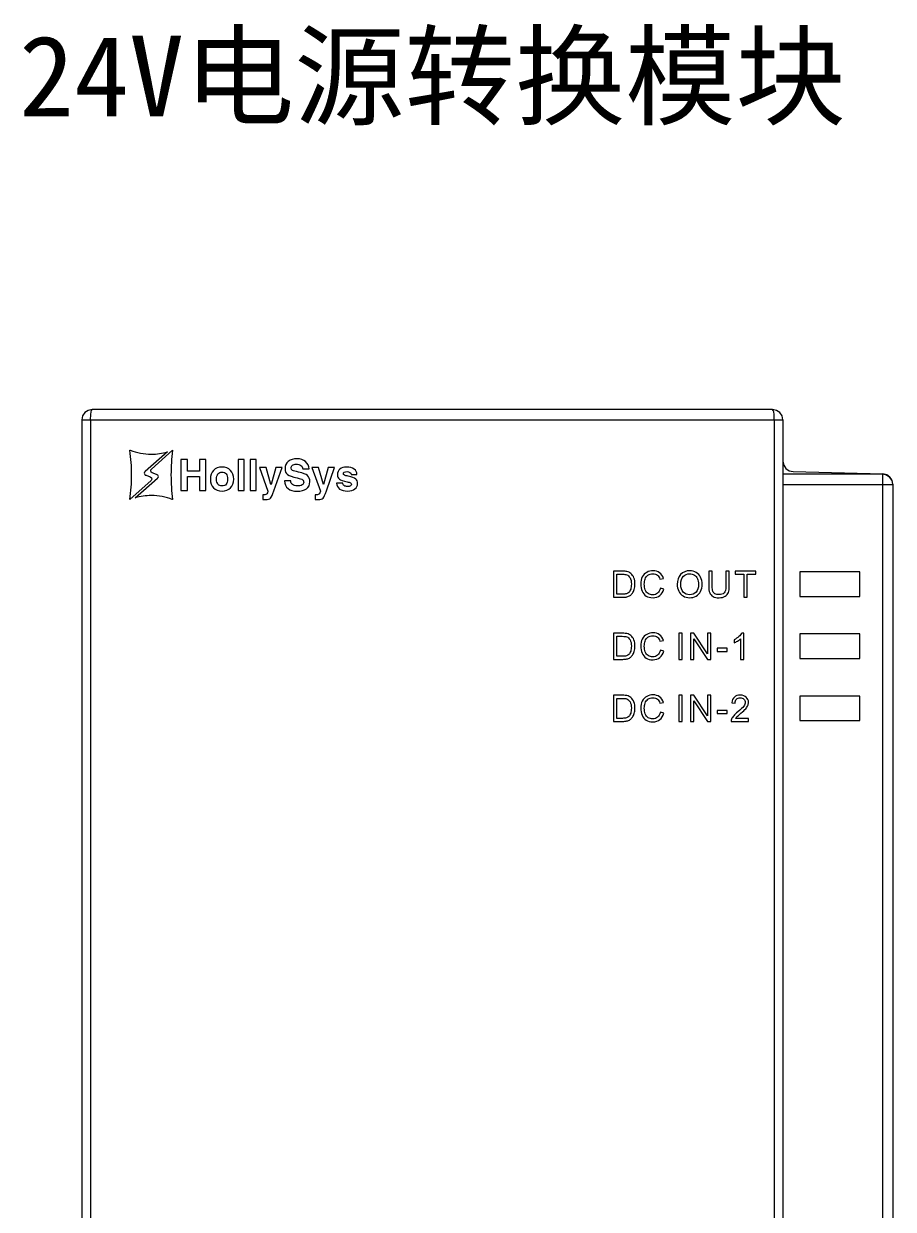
# Model space of a CAD drawing. Header units: millimetres. Extents: x 33157 to 59611, y -29750 to 1750.
# Drawn here: x 54194.5 to 54261.8, y -3105.3 to -3013.6 of the extents above; entities that cross this region are included whole.
import ezdxf

# ---------------------------------------------------------------- set-up
doc = ezdxf.new("R2010")
doc.units = ezdxf.units.MM
doc.layers.add('layer 1', color=7, linetype='Continuous', lineweight=18)
doc.layers.add('细实线', color=7, linetype='Continuous', lineweight=20)
doc.styles.add('WMF-宋体0', font='')
doc.styles.get('WMF-宋体0').set_extended_font_data('宋体')

msp = doc.modelspace()

# ---------------------------------------------------------------- linework, layer by layer
at = {"layer": 'layer 1', "lineweight": 9}
for p, q in [((54199.039, -3044.222), (54199.039, -3208.618)), ((54199.709, -3044.222), (54199.709, -3108.575)), ((54252.567, -3044.222), (54252.567, -3108.575)), ((54253.236, -3044.222), (54253.236, -3169.006)), ((54260.933, -3048.427), (54260.933, -3169.629)), ((54261.725, -3049.229), (54261.725, -3169.157)), ((54261.735, -3049.201), (54261.735, -3049.229))]:
    msp.add_line(p, q, dxfattribs=at)
for points in [[(54254.551, -3057.873), (54259.184, -3057.873), (54259.184, -3055.969), (54254.551, -3055.969)], [(54254.551, -3062.683), (54259.184, -3062.683), (54259.184, -3060.78), (54254.551, -3060.78)], [(54254.551, -3067.469), (54259.184, -3067.469), (54259.184, -3065.591), (54254.551, -3065.591)], [(54254.551, -3067.469), (54259.184, -3067.469), (54259.184, -3065.591), (54254.551, -3065.591)]]:
    msp.add_lwpolyline(points, close=True, dxfattribs=at)
for points, knots in [([(54199.841, -3043.421), (54199.841, -3043.421), (54199.53, -3043.487), (54199.53, -3043.487), (54199.53, -3043.487), (54199.275, -3043.656), (54199.275, -3043.656), (54199.275, -3043.656), (54199.096, -3043.911), (54199.096, -3043.911), (54199.096, -3043.911), (54199.039, -3044.222), (54199.039, -3044.222)], [0, 0, 0, 0, 154386.48433, 154386.48433, 154386.48433, 308772.96866, 308772.96866, 308772.96866, 463159.45299, 463159.45299, 463159.45299, 617545.93732, 617545.93732, 617545.93732, 617545.93732]), ([(54199.709, -3044.222), (54199.709, -3044.222), (54199.728, -3043.807), (54199.728, -3043.807), (54199.728, -3043.807), (54199.756, -3043.6), (54199.756, -3043.6), (54199.756, -3043.6), (54199.775, -3043.505), (54199.775, -3043.505), (54199.775, -3043.505), (54199.841, -3043.421), (54199.841, -3043.421)], [0, 0, 0, 0, 154387.771243, 154387.771243, 154387.771243, 308775.542486, 308775.542486, 308775.542486, 463163.313729, 463163.313729, 463163.313729, 617551.084973, 617551.084973, 617551.084973, 617551.084973]), ([(54253.236, -3044.222), (54253.236, -3044.222), (54253.18, -3043.911), (54253.18, -3043.911), (54253.18, -3043.911), (54253, -3043.656), (54253, -3043.656), (54253, -3043.656), (54252.746, -3043.487), (54252.746, -3043.487), (54252.746, -3043.487), (54252.435, -3043.421), (54252.435, -3043.421)], [0, 0, 0, 0, 154535.036323, 154535.036323, 154535.036323, 309070.072645, 309070.072645, 309070.072645, 463605.108968, 463605.108968, 463605.108968, 618140.14529, 618140.14529, 618140.14529, 618140.14529]), ([(54252.567, -3044.222), (54252.567, -3044.222), (54252.548, -3043.807), (54252.548, -3043.807), (54252.548, -3043.807), (54252.519, -3043.6), (54252.519, -3043.6), (54252.519, -3043.6), (54252.491, -3043.505), (54252.491, -3043.505), (54252.491, -3043.505), (54252.435, -3043.421), (54252.435, -3043.421)], [0, 0, 0, 0, 154533.68231, 154533.68231, 154533.68231, 309067.364621, 309067.364621, 309067.364621, 463601.046931, 463601.046931, 463601.046931, 618134.729242, 618134.729242, 618134.729242, 618134.729242]), ([(54253.236, -3047.419), (54253.236, -3047.419), (54253.293, -3047.72), (54253.293, -3047.72), (54253.293, -3047.72), (54253.463, -3047.975), (54253.463, -3047.975), (54253.463, -3047.975), (54253.717, -3048.154), (54253.717, -3048.154), (54253.717, -3048.154), (54254.019, -3048.22), (54254.019, -3048.22)], [0, 0, 0, 0, 154542.361773, 154542.361773, 154542.361773, 309084.723546, 309084.723546, 309084.723546, 463627.085318, 463627.085318, 463627.085318, 618169.447091, 618169.447091, 618169.447091, 618169.447091]), ([(54261.735, -3049.22), (54261.735, -3049.22), (54261.716, -3049.069), (54261.716, -3049.069), (54261.716, -3049.069), (54261.678, -3048.918), (54261.678, -3048.918), (54261.678, -3048.918), (54261.603, -3048.776), (54261.603, -3048.776), (54261.603, -3048.776), (54261.499, -3048.654), (54261.499, -3048.654), (54261.499, -3048.654), (54261.376, -3048.559), (54261.376, -3048.559), (54261.376, -3048.559), (54261.244, -3048.484), (54261.244, -3048.484), (54261.244, -3048.484), (54261.093, -3048.437), (54261.093, -3048.437), (54261.093, -3048.437), (54260.933, -3048.418), (54260.933, -3048.418)], [0, 0, 0, 0, 144693.437288, 144693.437288, 144693.437288, 289386.874577, 289386.874577, 289386.874577, 434080.311865, 434080.311865, 434080.311865, 578773.749153, 578773.749153, 578773.749153, 723467.186441, 723467.186441, 723467.186441, 868160.62373, 868160.62373, 868160.62373, 1012854.061018, 1012854.061018, 1012854.061018, 1157547.498306, 1157547.498306, 1157547.498306, 1157547.498306]), ([(54261.725, -3049.229), (54261.725, -3049.229), (54261.669, -3048.918), (54261.669, -3048.918), (54261.669, -3048.918), (54261.499, -3048.663), (54261.499, -3048.663), (54261.499, -3048.663), (54261.235, -3048.484), (54261.235, -3048.484), (54261.235, -3048.484), (54260.933, -3048.427), (54260.933, -3048.427)], [0, 0, 0, 0, 154565.972078, 154565.972078, 154565.972078, 309131.944157, 309131.944157, 309131.944157, 463697.916235, 463697.916235, 463697.916235, 618263.888313, 618263.888313, 618263.888313, 618263.888313]), ([(54261.735, -3049.201), (54261.735, -3049.201), (54261.678, -3048.899), (54261.678, -3048.899), (54261.678, -3048.899), (54261.508, -3048.644), (54261.508, -3048.644), (54261.508, -3048.644), (54261.254, -3048.465), (54261.254, -3048.465), (54261.254, -3048.465), (54260.961, -3048.399), (54260.961, -3048.399)], [0, 0, 0, 0, 154565.98854, 154565.98854, 154565.98854, 309131.977081, 309131.977081, 309131.977081, 463697.965621, 463697.965621, 463697.965621, 618263.954161, 618263.954161, 618263.954161, 618263.954161])]:
    msp.add_open_spline(points, degree=3, knots=knots, dxfattribs=at)
for points in [[(54252.435, -3043.421), (54252.435, -3043.421), (54199.841, -3043.421), (54199.841, -3043.421)], [(54199.039, -3044.222), (54199.039, -3044.222), (54253.236, -3044.222), (54253.236, -3044.222)], [(54260.933, -3048.427), (54260.933, -3048.427), (54253.246, -3048.427), (54253.246, -3048.427)], [(54254.019, -3048.22), (54254.019, -3048.22), (54260.961, -3048.399), (54260.961, -3048.399)], [(54253.246, -3049.229), (54253.246, -3049.229), (54261.725, -3049.229), (54261.725, -3049.229)]]:
    msp.add_open_spline(points, degree=3, dxfattribs=at)
at = {"layer": 'layer 1'}
for points, knots in [([(54204.324, -3048.629), (54204.324, -3048.629), (54204.324, -3048.629), (54204.324, -3048.629), (54204.324, -3048.629), (54203.994, -3048.508), (54203.994, -3048.508), (54203.916, -3048.492), (54203.858, -3048.423), (54203.858, -3048.34), (54203.858, -3048.289), (54203.881, -3048.243), (54203.917, -3048.211), (54203.917, -3048.211), (54203.917, -3048.21), (54203.917, -3048.21), (54203.917, -3048.21), (54205.645, -3046.699), (54205.645, -3046.699), (54205.25, -3046.812), (54204.834, -3046.873), (54204.403, -3046.873), (54203.829, -3046.873), (54203.281, -3046.766), (54202.777, -3046.57), (54202.769, -3046.567), (54202.76, -3046.565), (54202.752, -3046.562), (54202.752, -3046.562), (54202.752, -3046.573), (54202.752, -3046.573), (54202.835, -3047.194), (54202.879, -3047.828), (54202.879, -3048.473), (54202.879, -3049.117), (54202.835, -3049.751), (54202.752, -3050.373), (54202.752, -3050.373), (54202.752, -3050.386), (54202.752, -3050.386), (54202.752, -3050.386), (54204.391, -3048.918), (54204.391, -3048.918), (54204.391, -3048.918), (54204.391, -3048.917), (54204.391, -3048.917), (54204.423, -3048.885), (54204.444, -3048.841), (54204.444, -3048.792), (54204.444, -3048.716), (54204.393, -3048.651), (54204.324, -3048.629)], [0, 0, 0, 0, 139225.518775, 139225.518775, 139225.518775, 278451.037551, 278451.037551, 278451.037551, 417676.556326, 417676.556326, 417676.556326, 556902.075101, 556902.075101, 556902.075101, 696127.593876, 696127.593876, 696127.593876, 835353.112652, 835353.112652, 835353.112652, 974578.631427, 974578.631427, 974578.631427, 1113804.150202, 1113804.150202, 1113804.150202, 1253029.668977, 1253029.668977, 1253029.668977, 1392255.187753, 1392255.187753, 1392255.187753, 1531480.706528, 1531480.706528, 1531480.706528, 1670706.225303, 1670706.225303, 1670706.225303, 1809931.744078, 1809931.744078, 1809931.744078, 1949157.262854, 1949157.262854, 1949157.262854, 2088382.781629, 2088382.781629, 2088382.781629, 2227608.300404, 2227608.300404, 2227608.300404, 2366833.81918, 2366833.81918, 2366833.81918, 2366833.81918]), ([(54204.482, -3048.318), (54204.482, -3048.318), (54204.482, -3048.318), (54204.482, -3048.318), (54204.482, -3048.318), (54204.812, -3048.438), (54204.812, -3048.438), (54204.89, -3048.455), (54204.948, -3048.524), (54204.948, -3048.607), (54204.948, -3048.658), (54204.925, -3048.704), (54204.889, -3048.736), (54204.889, -3048.736), (54204.889, -3048.737), (54204.889, -3048.737), (54204.889, -3048.737), (54203.161, -3050.248), (54203.161, -3050.248), (54203.556, -3050.135), (54203.972, -3050.074), (54204.403, -3050.074), (54204.977, -3050.074), (54205.525, -3050.181), (54206.029, -3050.377), (54206.037, -3050.38), (54206.046, -3050.382), (54206.054, -3050.385), (54206.054, -3050.385), (54206.054, -3050.374), (54206.054, -3050.374), (54205.971, -3049.753), (54205.926, -3049.119), (54205.926, -3048.474), (54205.926, -3047.83), (54205.971, -3047.196), (54206.054, -3046.574), (54206.054, -3046.574), (54206.054, -3046.561), (54206.054, -3046.561), (54206.054, -3046.561), (54204.415, -3048.029), (54204.415, -3048.029), (54204.415, -3048.029), (54204.415, -3048.03), (54204.415, -3048.03), (54204.383, -3048.062), (54204.362, -3048.106), (54204.362, -3048.155), (54204.362, -3048.231), (54204.412, -3048.295), (54204.482, -3048.318)], [0, 0, 0, 0, 139230.783439, 139230.783439, 139230.783439, 278461.566877, 278461.566877, 278461.566877, 417692.350316, 417692.350316, 417692.350316, 556923.133754, 556923.133754, 556923.133754, 696153.917193, 696153.917193, 696153.917193, 835384.700631, 835384.700631, 835384.700631, 974615.48407, 974615.48407, 974615.48407, 1113846.267508, 1113846.267508, 1113846.267508, 1253077.050947, 1253077.050947, 1253077.050947, 1392307.834386, 1392307.834386, 1392307.834386, 1531538.617824, 1531538.617824, 1531538.617824, 1670769.401263, 1670769.401263, 1670769.401263, 1810000.184701, 1810000.184701, 1810000.184701, 1949230.96814, 1949230.96814, 1949230.96814, 2088461.751578, 2088461.751578, 2088461.751578, 2227692.535017, 2227692.535017, 2227692.535017, 2366923.318455, 2366923.318455, 2366923.318455, 2366923.318455]), ([(54206.698, -3047.296), (54206.698, -3047.296), (54206.946, -3047.296), (54206.946, -3047.296), (54206.946, -3047.296), (54207.195, -3047.296), (54207.195, -3047.296), (54207.195, -3047.296), (54207.195, -3048.187), (54207.195, -3048.187), (54207.195, -3048.187), (54208.126, -3048.187), (54208.126, -3048.187), (54208.126, -3048.187), (54208.126, -3047.296), (54208.126, -3047.296), (54208.126, -3047.296), (54208.374, -3047.296), (54208.374, -3047.296), (54208.374, -3047.296), (54208.624, -3047.296), (54208.624, -3047.296), (54208.624, -3047.296), (54208.624, -3049.676), (54208.624, -3049.676), (54208.624, -3049.676), (54208.376, -3049.676), (54208.376, -3049.676), (54208.376, -3049.676), (54208.126, -3049.676), (54208.126, -3049.676), (54208.126, -3049.676), (54208.126, -3048.597), (54208.126, -3048.597), (54208.126, -3048.597), (54207.195, -3048.597), (54207.195, -3048.597), (54207.195, -3048.597), (54207.195, -3049.676), (54207.195, -3049.676), (54207.195, -3049.676), (54206.947, -3049.676), (54206.947, -3049.676), (54206.947, -3049.676), (54206.698, -3049.676), (54206.698, -3049.676), (54206.698, -3049.676), (54206.698, -3047.296), (54206.698, -3047.296)], [0, 0, 0, 0, 139618.013038, 139618.013038, 139618.013038, 279236.026075, 279236.026075, 279236.026075, 418854.039113, 418854.039113, 418854.039113, 558472.052151, 558472.052151, 558472.052151, 698090.065188, 698090.065188, 698090.065188, 837708.078226, 837708.078226, 837708.078226, 977326.091264, 977326.091264, 977326.091264, 1116944.104301, 1116944.104301, 1116944.104301, 1256562.117339, 1256562.117339, 1256562.117339, 1396180.130377, 1396180.130377, 1396180.130377, 1535798.143414, 1535798.143414, 1535798.143414, 1675416.156452, 1675416.156452, 1675416.156452, 1815034.16949, 1815034.16949, 1815034.16949, 1954652.182527, 1954652.182527, 1954652.182527, 2094270.195565, 2094270.195565, 2094270.195565, 2233888.208603, 2233888.208603, 2233888.208603, 2233888.208603]), ([(54211.113, -3047.296), (54211.113, -3047.296), (54211.344, -3047.296), (54211.344, -3047.296), (54211.344, -3047.296), (54211.577, -3047.296), (54211.577, -3047.296), (54211.577, -3047.296), (54211.577, -3049.676), (54211.577, -3049.676), (54211.577, -3049.676), (54211.346, -3049.676), (54211.346, -3049.676), (54211.346, -3049.676), (54211.113, -3049.676), (54211.113, -3049.676), (54211.113, -3049.676), (54211.113, -3047.296), (54211.113, -3047.296)], [0, 0, 0, 0, 147849.675436, 147849.675436, 147849.675436, 295699.350871, 295699.350871, 295699.350871, 443549.026307, 443549.026307, 443549.026307, 591398.701742, 591398.701742, 591398.701742, 739248.377178, 739248.377178, 739248.377178, 887098.052613, 887098.052613, 887098.052613, 887098.052613]), ([(54212.035, -3047.296), (54212.035, -3047.296), (54212.266, -3047.296), (54212.266, -3047.296), (54212.266, -3047.296), (54212.499, -3047.296), (54212.499, -3047.296), (54212.499, -3047.296), (54212.499, -3049.676), (54212.499, -3049.676), (54212.499, -3049.676), (54212.268, -3049.676), (54212.268, -3049.676), (54212.268, -3049.676), (54212.035, -3049.676), (54212.035, -3049.676), (54212.035, -3049.676), (54212.035, -3047.296), (54212.035, -3047.296)], [0, 0, 0, 0, 147852.11517, 147852.11517, 147852.11517, 295704.23034, 295704.23034, 295704.23034, 443556.34551, 443556.34551, 443556.34551, 591408.46068, 591408.46068, 591408.46068, 739260.575851, 739260.575851, 739260.575851, 887112.691021, 887112.691021, 887112.691021, 887112.691021]), ([(54216.117, -3048.011), (54216.108, -3047.898), (54216.059, -3047.808), (54215.968, -3047.741), (54215.877, -3047.674), (54215.759, -3047.641), (54215.614, -3047.641), (54215.488, -3047.641), (54215.389, -3047.669), (54215.318, -3047.725), (54215.246, -3047.78), (54215.211, -3047.858), (54215.211, -3047.957), (54215.211, -3048.028), (54215.248, -3048.083), (54215.323, -3048.122), (54215.396, -3048.161), (54215.552, -3048.207), (54215.791, -3048.26), (54216.137, -3048.337), (54216.369, -3048.427), (54216.485, -3048.528), (54216.602, -3048.629), (54216.661, -3048.79), (54216.661, -3049.013), (54216.661, -3049.236), (54216.573, -3049.413), (54216.397, -3049.545), (54216.221, -3049.676), (54215.983, -3049.741), (54215.682, -3049.741), (54215.381, -3049.741), (54215.146, -3049.672), (54214.976, -3049.532), (54214.807, -3049.393), (54214.716, -3049.195), (54214.704, -3048.938), (54214.704, -3048.938), (54215.183, -3048.938), (54215.183, -3048.938), (54215.189, -3049.064), (54215.235, -3049.161), (54215.321, -3049.229), (54215.407, -3049.297), (54215.528, -3049.331), (54215.682, -3049.331), (54215.841, -3049.331), (54215.965, -3049.306), (54216.054, -3049.254), (54216.143, -3049.203), (54216.188, -3049.132), (54216.188, -3049.042), (54216.188, -3048.952), (54216.156, -3048.886), (54216.092, -3048.844), (54216.029, -3048.802), (54215.895, -3048.758), (54215.69, -3048.713), (54215.312, -3048.629), (54215.06, -3048.537), (54214.932, -3048.439), (54214.806, -3048.342), (54214.742, -3048.19), (54214.742, -3047.984), (54214.742, -3047.753), (54214.826, -3047.57), (54214.994, -3047.434), (54215.161, -3047.299), (54215.387, -3047.231), (54215.672, -3047.231), (54215.939, -3047.231), (54216.156, -3047.301), (54216.324, -3047.442), (54216.491, -3047.583), (54216.584, -3047.772), (54216.602, -3048.011), (54216.602, -3048.011), (54216.117, -3048.011), (54216.117, -3048.011)], [0, 0, 0, 0, 137740.633022, 137740.633022, 137740.633022, 275481.266045, 275481.266045, 275481.266045, 413221.899067, 413221.899067, 413221.899067, 550962.53209, 550962.53209, 550962.53209, 688703.165112, 688703.165112, 688703.165112, 826443.798135, 826443.798135, 826443.798135, 964184.431157, 964184.431157, 964184.431157, 1101925.06418, 1101925.06418, 1101925.06418, 1239665.697202, 1239665.697202, 1239665.697202, 1377406.330225, 1377406.330225, 1377406.330225, 1515146.963247, 1515146.963247, 1515146.963247, 1652887.59627, 1652887.59627, 1652887.59627, 1790628.229292, 1790628.229292, 1790628.229292, 1928368.862315, 1928368.862315, 1928368.862315, 2066109.495337, 2066109.495337, 2066109.495337, 2203850.12836, 2203850.12836, 2203850.12836, 2341590.761382, 2341590.761382, 2341590.761382, 2479331.394405, 2479331.394405, 2479331.394405, 2617072.027427, 2617072.027427, 2617072.027427, 2754812.660449, 2754812.660449, 2754812.660449, 2892553.293472, 2892553.293472, 2892553.293472, 3030293.926494, 3030293.926494, 3030293.926494, 3168034.559517, 3168034.559517, 3168034.559517, 3305775.192539, 3305775.192539, 3305775.192539, 3443515.825562, 3443515.825562, 3443515.825562, 3581256.458584, 3581256.458584, 3581256.458584, 3581256.458584]), ([(54209.216, -3049.475), (54209.053, -3049.31), (54208.972, -3049.087), (54208.972, -3048.806), (54208.972, -3048.519), (54209.053, -3048.291), (54209.216, -3048.122), (54209.378, -3047.954), (54209.597, -3047.869), (54209.873, -3047.869), (54210.15, -3047.869), (54210.37, -3047.954), (54210.532, -3048.122), (54210.694, -3048.291), (54210.775, -3048.519), (54210.775, -3048.806), (54210.775, -3049.087), (54210.694, -3049.31), (54210.532, -3049.475), (54210.37, -3049.64), (54210.15, -3049.722), (54209.873, -3049.722), (54209.597, -3049.722), (54209.378, -3049.64), (54209.216, -3049.475)], [0, 0, 0, 0, 144557.352105, 144557.352105, 144557.352105, 289114.70421, 289114.70421, 289114.70421, 433672.056315, 433672.056315, 433672.056315, 578229.408419, 578229.408419, 578229.408419, 722786.760524, 722786.760524, 722786.760524, 867344.112629, 867344.112629, 867344.112629, 1011901.464734, 1011901.464734, 1011901.464734, 1156458.816839, 1156458.816839, 1156458.816839, 1156458.816839]), ([(54210.189, -3049.197), (54210.262, -3049.107), (54210.298, -3048.975), (54210.298, -3048.801), (54210.298, -3048.623), (54210.262, -3048.488), (54210.189, -3048.396), (54210.117, -3048.304), (54210.011, -3048.258), (54209.873, -3048.258), (54209.734, -3048.258), (54209.629, -3048.304), (54209.557, -3048.396), (54209.485, -3048.488), (54209.449, -3048.623), (54209.449, -3048.801), (54209.449, -3048.975), (54209.485, -3049.107), (54209.557, -3049.197), (54209.629, -3049.288), (54209.734, -3049.333), (54209.873, -3049.333), (54210.011, -3049.333), (54210.117, -3049.288), (54210.189, -3049.197)], [0, 0, 0, 0, 144558.559409, 144558.559409, 144558.559409, 289117.118818, 289117.118818, 289117.118818, 433675.678226, 433675.678226, 433675.678226, 578234.237635, 578234.237635, 578234.237635, 722792.797044, 722792.797044, 722792.797044, 867351.356453, 867351.356453, 867351.356453, 1011909.915862, 1011909.915862, 1011909.915862, 1156468.475271, 1156468.475271, 1156468.475271, 1156468.475271]), ([(54213.884, -3049.714), (54213.782, -3050.011), (54213.695, -3050.197), (54213.623, -3050.273), (54213.55, -3050.348), (54213.421, -3050.386), (54213.235, -3050.386), (54213.235, -3050.386), (54213.013, -3050.381), (54213.013, -3050.381), (54213.013, -3050.381), (54213.013, -3050.009), (54213.013, -3050.009), (54213.024, -3050.013), (54213.054, -3050.015), (54213.102, -3050.015), (54213.227, -3050.015), (54213.308, -3049.99), (54213.345, -3049.939), (54213.369, -3049.907), (54213.393, -3049.84), (54213.417, -3049.739), (54213.417, -3049.739), (54212.76, -3047.915), (54212.76, -3047.915), (54212.76, -3047.915), (54213.015, -3047.915), (54213.015, -3047.915), (54213.015, -3047.915), (54213.273, -3047.915), (54213.273, -3047.915), (54213.273, -3047.915), (54213.656, -3049.222), (54213.656, -3049.222), (54213.656, -3049.222), (54213.657, -3049.222), (54213.657, -3049.222), (54213.657, -3049.222), (54214.03, -3047.915), (54214.03, -3047.915), (54214.03, -3047.915), (54214.273, -3047.915), (54214.273, -3047.915), (54214.273, -3047.915), (54214.516, -3047.915), (54214.516, -3047.915), (54214.516, -3047.915), (54213.884, -3049.714), (54213.884, -3049.714)], [0, 0, 0, 0, 139634.580124, 139634.580124, 139634.580124, 279269.160248, 279269.160248, 279269.160248, 418903.740372, 418903.740372, 418903.740372, 558538.320496, 558538.320496, 558538.320496, 698172.900619, 698172.900619, 698172.900619, 837807.480743, 837807.480743, 837807.480743, 977442.060867, 977442.060867, 977442.060867, 1117076.640991, 1117076.640991, 1117076.640991, 1256711.221115, 1256711.221115, 1256711.221115, 1396345.801239, 1396345.801239, 1396345.801239, 1535980.381363, 1535980.381363, 1535980.381363, 1675614.961487, 1675614.961487, 1675614.961487, 1815249.54161, 1815249.54161, 1815249.54161, 1954884.121734, 1954884.121734, 1954884.121734, 2094518.701858, 2094518.701858, 2094518.701858, 2234153.281982, 2234153.281982, 2234153.281982, 2234153.281982]), ([(54217.941, -3049.714), (54217.839, -3050.011), (54217.752, -3050.197), (54217.68, -3050.273), (54217.607, -3050.348), (54217.478, -3050.386), (54217.292, -3050.386), (54217.292, -3050.386), (54217.07, -3050.381), (54217.07, -3050.381), (54217.07, -3050.381), (54217.07, -3050.009), (54217.07, -3050.009), (54217.081, -3050.013), (54217.111, -3050.015), (54217.16, -3050.015), (54217.284, -3050.015), (54217.365, -3049.99), (54217.403, -3049.939), (54217.426, -3049.907), (54217.45, -3049.84), (54217.474, -3049.739), (54217.474, -3049.739), (54216.817, -3047.915), (54216.817, -3047.915), (54216.817, -3047.915), (54217.073, -3047.915), (54217.073, -3047.915), (54217.073, -3047.915), (54217.33, -3047.915), (54217.33, -3047.915), (54217.33, -3047.915), (54217.713, -3049.222), (54217.713, -3049.222), (54217.713, -3049.222), (54217.714, -3049.222), (54217.714, -3049.222), (54217.714, -3049.222), (54218.087, -3047.915), (54218.087, -3047.915), (54218.087, -3047.915), (54218.33, -3047.915), (54218.33, -3047.915), (54218.33, -3047.915), (54218.573, -3047.915), (54218.573, -3047.915), (54218.573, -3047.915), (54217.941, -3049.714), (54217.941, -3049.714)], [0, 0, 0, 0, 139644.722934, 139644.722934, 139644.722934, 279289.445868, 279289.445868, 279289.445868, 418934.168802, 418934.168802, 418934.168802, 558578.891736, 558578.891736, 558578.891736, 698223.61467, 698223.61467, 698223.61467, 837868.337604, 837868.337604, 837868.337604, 977513.060538, 977513.060538, 977513.060538, 1117157.783472, 1117157.783472, 1117157.783472, 1256802.506406, 1256802.506406, 1256802.506406, 1396447.22934, 1396447.22934, 1396447.22934, 1536091.952274, 1536091.952274, 1536091.952274, 1675736.675208, 1675736.675208, 1675736.675208, 1815381.398142, 1815381.398142, 1815381.398142, 1955026.121076, 1955026.121076, 1955026.121076, 2094670.84401, 2094670.84401, 2094670.84401, 2234315.566944, 2234315.566944, 2234315.566944, 2234315.566944]), ([(54219.842, -3048.444), (54219.842, -3048.376), (54219.814, -3048.321), (54219.758, -3048.28), (54219.702, -3048.239), (54219.627, -3048.218), (54219.534, -3048.218), (54219.445, -3048.218), (54219.375, -3048.234), (54219.324, -3048.265), (54219.274, -3048.295), (54219.249, -3048.338), (54219.249, -3048.393), (54219.249, -3048.432), (54219.278, -3048.466), (54219.335, -3048.494), (54219.391, -3048.521), (54219.491, -3048.551), (54219.635, -3048.583), (54219.92, -3048.647), (54220.111, -3048.716), (54220.207, -3048.792), (54220.304, -3048.867), (54220.352, -3048.986), (54220.352, -3049.148), (54220.352, -3049.32), (54220.282, -3049.459), (54220.142, -3049.565), (54220.002, -3049.67), (54219.817, -3049.722), (54219.588, -3049.722), (54219.317, -3049.722), (54219.108, -3049.671), (54218.962, -3049.567), (54218.815, -3049.463), (54218.737, -3049.312), (54218.728, -3049.114), (54218.728, -3049.114), (54219.2, -3049.114), (54219.2, -3049.114), (54219.204, -3049.195), (54219.24, -3049.258), (54219.308, -3049.304), (54219.377, -3049.35), (54219.47, -3049.373), (54219.588, -3049.373), (54219.681, -3049.373), (54219.754, -3049.357), (54219.806, -3049.325), (54219.858, -3049.293), (54219.885, -3049.249), (54219.885, -3049.192), (54219.885, -3049.152), (54219.859, -3049.118), (54219.809, -3049.09), (54219.758, -3049.063), (54219.669, -3049.035), (54219.541, -3049.007), (54219.243, -3048.94), (54219.044, -3048.869), (54218.944, -3048.795), (54218.843, -3048.722), (54218.793, -3048.608), (54218.793, -3048.453), (54218.793, -3048.279), (54218.858, -3048.137), (54218.988, -3048.03), (54219.119, -3047.923), (54219.29, -3047.869), (54219.503, -3047.869), (54219.742, -3047.869), (54219.935, -3047.922), (54220.082, -3048.027), (54220.229, -3048.132), (54220.302, -3048.272), (54220.302, -3048.444), (54220.302, -3048.444), (54220.302, -3048.444), (54220.302, -3048.444), (54220.302, -3048.444), (54219.842, -3048.444), (54219.842, -3048.444)], [0, 0, 0, 0, 137581.663787, 137581.663787, 137581.663787, 275163.327574, 275163.327574, 275163.327574, 412744.991361, 412744.991361, 412744.991361, 550326.655147, 550326.655147, 550326.655147, 687908.318934, 687908.318934, 687908.318934, 825489.982721, 825489.982721, 825489.982721, 963071.646508, 963071.646508, 963071.646508, 1100653.310295, 1100653.310295, 1100653.310295, 1238234.974082, 1238234.974082, 1238234.974082, 1375816.637869, 1375816.637869, 1375816.637869, 1513398.301655, 1513398.301655, 1513398.301655, 1650979.965442, 1650979.965442, 1650979.965442, 1788561.629229, 1788561.629229, 1788561.629229, 1926143.293016, 1926143.293016, 1926143.293016, 2063724.956803, 2063724.956803, 2063724.956803, 2201306.62059, 2201306.62059, 2201306.62059, 2338888.284377, 2338888.284377, 2338888.284377, 2476469.948163, 2476469.948163, 2476469.948163, 2614051.61195, 2614051.61195, 2614051.61195, 2751633.275737, 2751633.275737, 2751633.275737, 2889214.939524, 2889214.939524, 2889214.939524, 3026796.603311, 3026796.603311, 3026796.603311, 3164378.267098, 3164378.267098, 3164378.267098, 3301959.930884, 3301959.930884, 3301959.930884, 3439541.594671, 3439541.594671, 3439541.594671, 3577123.258458, 3577123.258458, 3577123.258458, 3714704.922245, 3714704.922245, 3714704.922245, 3714704.922245]), ([(54240.122, -3057.945), (54240.122, -3057.945), (54240.122, -3055.925), (54240.122, -3055.925), (54240.122, -3055.925), (54240.818, -3055.925), (54240.818, -3055.925), (54240.975, -3055.925), (54241.095, -3055.934), (54241.178, -3055.953), (54241.293, -3055.98), (54241.392, -3056.029), (54241.474, -3056.098), (54241.581, -3056.189), (54241.66, -3056.303), (54241.713, -3056.443), (54241.766, -3056.584), (54241.792, -3056.744), (54241.792, -3056.924), (54241.792, -3057.078), (54241.774, -3057.213), (54241.739, -3057.332), (54241.703, -3057.451), (54241.657, -3057.549), (54241.601, -3057.626), (54241.544, -3057.704), (54241.483, -3057.765), (54241.416, -3057.809), (54241.35, -3057.854), (54241.27, -3057.888), (54241.176, -3057.911), (54241.081, -3057.934), (54240.973, -3057.945), (54240.851, -3057.945), (54240.851, -3057.945), (54240.122, -3057.945), (54240.122, -3057.945)], [0, 0, 0, 0, 141358.298253, 141358.298253, 141358.298253, 282716.596505, 282716.596505, 282716.596505, 424074.894758, 424074.894758, 424074.894758, 565433.19301, 565433.19301, 565433.19301, 706791.491263, 706791.491263, 706791.491263, 848149.789515, 848149.789515, 848149.789515, 989508.087768, 989508.087768, 989508.087768, 1130866.38602, 1130866.38602, 1130866.38602, 1272224.684273, 1272224.684273, 1272224.684273, 1413582.982526, 1413582.982526, 1413582.982526, 1554941.280778, 1554941.280778, 1554941.280778, 1696299.579031, 1696299.579031, 1696299.579031, 1696299.579031]), ([(54243.756, -3057.237), (54243.756, -3057.237), (54244.024, -3057.304), (54244.024, -3057.304), (54243.968, -3057.524), (54243.867, -3057.691), (54243.722, -3057.806), (54243.577, -3057.921), (54243.399, -3057.979), (54243.189, -3057.979), (54242.971, -3057.979), (54242.794, -3057.935), (54242.658, -3057.846), (54242.522, -3057.758), (54242.418, -3057.629), (54242.347, -3057.461), (54242.276, -3057.293), (54242.24, -3057.113), (54242.24, -3056.92), (54242.24, -3056.71), (54242.28, -3056.526), (54242.361, -3056.37), (54242.441, -3056.213), (54242.555, -3056.094), (54242.704, -3056.013), (54242.852, -3055.931), (54243.015, -3055.891), (54243.193, -3055.891), (54243.395, -3055.891), (54243.565, -3055.942), (54243.702, -3056.045), (54243.84, -3056.148), (54243.936, -3056.292), (54243.99, -3056.479), (54243.99, -3056.479), (54243.728, -3056.541), (54243.728, -3056.541), (54243.681, -3056.394), (54243.613, -3056.287), (54243.524, -3056.22), (54243.435, -3056.153), (54243.323, -3056.119), (54243.188, -3056.119), (54243.033, -3056.119), (54242.903, -3056.157), (54242.8, -3056.231), (54242.696, -3056.305), (54242.622, -3056.405), (54242.58, -3056.53), (54242.538, -3056.656), (54242.517, -3056.785), (54242.517, -3056.919), (54242.517, -3057.09), (54242.542, -3057.24), (54242.592, -3057.368), (54242.641, -3057.497), (54242.719, -3057.592), (54242.824, -3057.656), (54242.93, -3057.719), (54243.044, -3057.751), (54243.166, -3057.751), (54243.316, -3057.751), (54243.442, -3057.707), (54243.546, -3057.621), (54243.649, -3057.535), (54243.719, -3057.407), (54243.756, -3057.237)], [0, 0, 0, 0, 138371.480982, 138371.480982, 138371.480982, 276742.961965, 276742.961965, 276742.961965, 415114.442947, 415114.442947, 415114.442947, 553485.923929, 553485.923929, 553485.923929, 691857.404911, 691857.404911, 691857.404911, 830228.885894, 830228.885894, 830228.885894, 968600.366876, 968600.366876, 968600.366876, 1106971.847858, 1106971.847858, 1106971.847858, 1245343.328841, 1245343.328841, 1245343.328841, 1383714.809823, 1383714.809823, 1383714.809823, 1522086.290805, 1522086.290805, 1522086.290805, 1660457.771788, 1660457.771788, 1660457.771788, 1798829.25277, 1798829.25277, 1798829.25277, 1937200.733752, 1937200.733752, 1937200.733752, 2075572.214734, 2075572.214734, 2075572.214734, 2213943.695717, 2213943.695717, 2213943.695717, 2352315.176699, 2352315.176699, 2352315.176699, 2490686.657681, 2490686.657681, 2490686.657681, 2629058.138664, 2629058.138664, 2629058.138664, 2767429.619646, 2767429.619646, 2767429.619646, 2905801.100628, 2905801.100628, 2905801.100628, 3044172.58161, 3044172.58161, 3044172.58161, 3044172.58161]), ([(54245.057, -3056.962), (54245.057, -3056.627), (54245.147, -3056.364), (54245.327, -3056.175), (54245.507, -3055.985), (54245.74, -3055.891), (54246.025, -3055.891), (54246.212, -3055.891), (54246.379, -3055.935), (54246.53, -3056.024), (54246.679, -3056.113), (54246.793, -3056.237), (54246.872, -3056.397), (54246.951, -3056.556), (54246.99, -3056.737), (54246.99, -3056.938), (54246.99, -3057.143), (54246.949, -3057.326), (54246.866, -3057.488), (54246.783, -3057.649), (54246.666, -3057.772), (54246.514, -3057.855), (54246.363, -3057.938), (54246.199, -3057.979), (54246.023, -3057.979), (54245.833, -3057.979), (54245.663, -3057.933), (54245.513, -3057.841), (54245.363, -3057.75), (54245.25, -3057.625), (54245.173, -3057.466), (54245.095, -3057.307), (54245.057, -3057.139), (54245.057, -3056.962)], [0, 0, 0, 0, 141828.725297, 141828.725297, 141828.725297, 283657.450594, 283657.450594, 283657.450594, 425486.175891, 425486.175891, 425486.175891, 567314.901187, 567314.901187, 567314.901187, 709143.626484, 709143.626484, 709143.626484, 850972.351781, 850972.351781, 850972.351781, 992801.077078, 992801.077078, 992801.077078, 1134629.802375, 1134629.802375, 1134629.802375, 1276458.527672, 1276458.527672, 1276458.527672, 1418287.252968, 1418287.252968, 1418287.252968, 1560115.978265, 1560115.978265, 1560115.978265, 1560115.978265]), ([(54248.814, -3055.925), (54248.814, -3055.925), (54249.082, -3055.925), (54249.082, -3055.925), (54249.082, -3055.925), (54249.082, -3057.092), (54249.082, -3057.092), (54249.082, -3057.295), (54249.059, -3057.456), (54249.014, -3057.576), (54248.968, -3057.695), (54248.885, -3057.792), (54248.765, -3057.867), (54248.645, -3057.942), (54248.489, -3057.979), (54248.294, -3057.979), (54248.105, -3057.979), (54247.951, -3057.947), (54247.831, -3057.881), (54247.71, -3057.816), (54247.625, -3057.722), (54247.573, -3057.598), (54247.522, -3057.475), (54247.496, -3057.306), (54247.496, -3057.092), (54247.496, -3057.092), (54247.496, -3055.925), (54247.496, -3055.925), (54247.496, -3055.925), (54247.764, -3055.925), (54247.764, -3055.925), (54247.764, -3055.925), (54247.764, -3057.091), (54247.764, -3057.091), (54247.764, -3057.267), (54247.781, -3057.396), (54247.813, -3057.479), (54247.846, -3057.562), (54247.901, -3057.627), (54247.981, -3057.672), (54248.06, -3057.717), (54248.157, -3057.739), (54248.271, -3057.739), (54248.467, -3057.739), (54248.606, -3057.695), (54248.69, -3057.606), (54248.773, -3057.516), (54248.814, -3057.345), (54248.814, -3057.091), (54248.814, -3057.091), (54248.814, -3055.925), (54248.814, -3055.925)], [0, 0, 0, 0, 139348.864456, 139348.864456, 139348.864456, 278697.728913, 278697.728913, 278697.728913, 418046.593369, 418046.593369, 418046.593369, 557395.457825, 557395.457825, 557395.457825, 696744.322282, 696744.322282, 696744.322282, 836093.186738, 836093.186738, 836093.186738, 975442.051194, 975442.051194, 975442.051194, 1114790.915651, 1114790.915651, 1114790.915651, 1254139.780107, 1254139.780107, 1254139.780107, 1393488.644563, 1393488.644563, 1393488.644563, 1532837.50902, 1532837.50902, 1532837.50902, 1672186.373476, 1672186.373476, 1672186.373476, 1811535.237932, 1811535.237932, 1811535.237932, 1950884.102389, 1950884.102389, 1950884.102389, 2090232.966845, 2090232.966845, 2090232.966845, 2229581.831301, 2229581.831301, 2229581.831301, 2368930.695758, 2368930.695758, 2368930.695758, 2368930.695758]), ([(54250.199, -3057.945), (54250.199, -3057.945), (54250.199, -3056.162), (54250.199, -3056.162), (54250.199, -3056.162), (54249.533, -3056.162), (54249.533, -3056.162), (54249.533, -3056.162), (54249.533, -3055.925), (54249.533, -3055.925), (54249.533, -3055.925), (54251.133, -3055.925), (54251.133, -3055.925), (54251.133, -3055.925), (54251.133, -3056.162), (54251.133, -3056.162), (54251.133, -3056.162), (54250.467, -3056.162), (54250.467, -3056.162), (54250.467, -3056.162), (54250.467, -3057.945), (54250.467, -3057.945), (54250.467, -3057.945), (54250.199, -3057.945), (54250.199, -3057.945)], [0, 0, 0, 0, 144671.551657, 144671.551657, 144671.551657, 289343.103314, 289343.103314, 289343.103314, 434014.654971, 434014.654971, 434014.654971, 578686.206628, 578686.206628, 578686.206628, 723357.758284, 723357.758284, 723357.758284, 868029.309941, 868029.309941, 868029.309941, 1012700.861598, 1012700.861598, 1012700.861598, 1157372.413255, 1157372.413255, 1157372.413255, 1157372.413255]), ([(54240.39, -3057.708), (54240.39, -3057.708), (54240.821, -3057.708), (54240.821, -3057.708), (54240.954, -3057.708), (54241.058, -3057.696), (54241.134, -3057.671), (54241.21, -3057.646), (54241.27, -3057.611), (54241.315, -3057.566), (54241.378, -3057.503), (54241.427, -3057.417), (54241.463, -3057.31), (54241.498, -3057.203), (54241.516, -3057.073), (54241.516, -3056.92), (54241.516, -3056.708), (54241.481, -3056.546), (54241.412, -3056.432), (54241.343, -3056.318), (54241.258, -3056.242), (54241.159, -3056.203), (54241.088, -3056.175), (54240.972, -3056.162), (54240.813, -3056.162), (54240.813, -3056.162), (54240.39, -3056.162), (54240.39, -3056.162), (54240.39, -3056.162), (54240.39, -3057.708), (54240.39, -3057.708)], [0, 0, 0, 0, 142677.385984, 142677.385984, 142677.385984, 285354.771968, 285354.771968, 285354.771968, 428032.157952, 428032.157952, 428032.157952, 570709.543937, 570709.543937, 570709.543937, 713386.929921, 713386.929921, 713386.929921, 856064.315905, 856064.315905, 856064.315905, 998741.701889, 998741.701889, 998741.701889, 1141419.087873, 1141419.087873, 1141419.087873, 1284096.473857, 1284096.473857, 1284096.473857, 1426773.859841, 1426773.859841, 1426773.859841, 1426773.859841]), ([(54245.333, -3056.967), (54245.333, -3057.21), (54245.399, -3057.401), (54245.53, -3057.541), (54245.66, -3057.681), (54245.824, -3057.751), (54246.022, -3057.751), (54246.223, -3057.751), (54246.388, -3057.68), (54246.519, -3057.539), (54246.649, -3057.398), (54246.713, -3057.197), (54246.713, -3056.938), (54246.713, -3056.774), (54246.686, -3056.63), (54246.63, -3056.508), (54246.575, -3056.386), (54246.493, -3056.291), (54246.387, -3056.223), (54246.279, -3056.156), (54246.159, -3056.122), (54246.026, -3056.122), (54245.837, -3056.122), (54245.674, -3056.187), (54245.538, -3056.317), (54245.402, -3056.447), (54245.333, -3056.663), (54245.333, -3056.967)], [0, 0, 0, 0, 143393.68408, 143393.68408, 143393.68408, 286787.368159, 286787.368159, 286787.368159, 430181.052239, 430181.052239, 430181.052239, 573574.736318, 573574.736318, 573574.736318, 716968.420398, 716968.420398, 716968.420398, 860362.104478, 860362.104478, 860362.104478, 1003755.788557, 1003755.788557, 1003755.788557, 1147149.472637, 1147149.472637, 1147149.472637, 1290543.156717, 1290543.156717, 1290543.156717, 1290543.156717]), ([(54240.122, -3062.745), (54240.122, -3062.745), (54240.122, -3060.725), (54240.122, -3060.725), (54240.122, -3060.725), (54240.818, -3060.725), (54240.818, -3060.725), (54240.975, -3060.725), (54241.095, -3060.734), (54241.178, -3060.753), (54241.293, -3060.78), (54241.392, -3060.829), (54241.474, -3060.898), (54241.581, -3060.989), (54241.66, -3061.103), (54241.713, -3061.243), (54241.766, -3061.384), (54241.792, -3061.544), (54241.792, -3061.724), (54241.792, -3061.878), (54241.774, -3062.013), (54241.739, -3062.132), (54241.703, -3062.251), (54241.657, -3062.349), (54241.601, -3062.426), (54241.544, -3062.504), (54241.483, -3062.565), (54241.416, -3062.609), (54241.35, -3062.654), (54241.27, -3062.688), (54241.176, -3062.711), (54241.081, -3062.734), (54240.973, -3062.745), (54240.851, -3062.745), (54240.851, -3062.745), (54240.122, -3062.745), (54240.122, -3062.745)], [0, 0, 0, 0, 141364.841387, 141364.841387, 141364.841387, 282729.682774, 282729.682774, 282729.682774, 424094.524161, 424094.524161, 424094.524161, 565459.365548, 565459.365548, 565459.365548, 706824.206935, 706824.206935, 706824.206935, 848189.048322, 848189.048322, 848189.048322, 989553.889709, 989553.889709, 989553.889709, 1130918.731096, 1130918.731096, 1130918.731096, 1272283.572483, 1272283.572483, 1272283.572483, 1413648.41387, 1413648.41387, 1413648.41387, 1555013.255257, 1555013.255257, 1555013.255257, 1696378.096644, 1696378.096644, 1696378.096644, 1696378.096644]), ([(54240.39, -3062.508), (54240.39, -3062.508), (54240.821, -3062.508), (54240.821, -3062.508), (54240.954, -3062.508), (54241.058, -3062.496), (54241.134, -3062.471), (54241.21, -3062.446), (54241.27, -3062.411), (54241.315, -3062.366), (54241.378, -3062.303), (54241.427, -3062.217), (54241.463, -3062.11), (54241.498, -3062.003), (54241.516, -3061.873), (54241.516, -3061.72), (54241.516, -3061.508), (54241.481, -3061.346), (54241.412, -3061.232), (54241.343, -3061.118), (54241.258, -3061.042), (54241.159, -3061.003), (54241.088, -3060.975), (54240.972, -3060.962), (54240.813, -3060.962), (54240.813, -3060.962), (54240.39, -3060.962), (54240.39, -3060.962), (54240.39, -3060.962), (54240.39, -3062.508), (54240.39, -3062.508)], [0, 0, 0, 0, 142683.990244, 142683.990244, 142683.990244, 285367.980489, 285367.980489, 285367.980489, 428051.970733, 428051.970733, 428051.970733, 570735.960977, 570735.960977, 570735.960977, 713419.951222, 713419.951222, 713419.951222, 856103.941466, 856103.941466, 856103.941466, 998787.93171, 998787.93171, 998787.93171, 1141471.921955, 1141471.921955, 1141471.921955, 1284155.912199, 1284155.912199, 1284155.912199, 1426839.902444, 1426839.902444, 1426839.902444, 1426839.902444]), ([(54243.756, -3062.037), (54243.756, -3062.037), (54244.024, -3062.104), (54244.024, -3062.104), (54243.968, -3062.324), (54243.867, -3062.491), (54243.722, -3062.606), (54243.577, -3062.721), (54243.399, -3062.779), (54243.189, -3062.779), (54242.971, -3062.779), (54242.794, -3062.735), (54242.658, -3062.646), (54242.522, -3062.558), (54242.418, -3062.429), (54242.347, -3062.261), (54242.276, -3062.093), (54242.24, -3061.913), (54242.24, -3061.72), (54242.24, -3061.51), (54242.28, -3061.326), (54242.361, -3061.17), (54242.441, -3061.013), (54242.555, -3060.894), (54242.704, -3060.813), (54242.852, -3060.731), (54243.015, -3060.691), (54243.193, -3060.691), (54243.395, -3060.691), (54243.565, -3060.742), (54243.702, -3060.845), (54243.84, -3060.948), (54243.936, -3061.092), (54243.99, -3061.279), (54243.99, -3061.279), (54243.728, -3061.341), (54243.728, -3061.341), (54243.681, -3061.194), (54243.613, -3061.087), (54243.524, -3061.02), (54243.435, -3060.953), (54243.323, -3060.919), (54243.188, -3060.919), (54243.033, -3060.919), (54242.903, -3060.957), (54242.8, -3061.031), (54242.696, -3061.105), (54242.622, -3061.205), (54242.58, -3061.33), (54242.538, -3061.456), (54242.517, -3061.585), (54242.517, -3061.719), (54242.517, -3061.89), (54242.542, -3062.04), (54242.592, -3062.168), (54242.641, -3062.297), (54242.719, -3062.392), (54242.824, -3062.456), (54242.93, -3062.519), (54243.044, -3062.551), (54243.166, -3062.551), (54243.316, -3062.551), (54243.442, -3062.507), (54243.546, -3062.421), (54243.649, -3062.335), (54243.719, -3062.207), (54243.756, -3062.037)], [0, 0, 0, 0, 138377.885132, 138377.885132, 138377.885132, 276755.770264, 276755.770264, 276755.770264, 415133.655395, 415133.655395, 415133.655395, 553511.540527, 553511.540527, 553511.540527, 691889.425659, 691889.425659, 691889.425659, 830267.310791, 830267.310791, 830267.310791, 968645.195922, 968645.195922, 968645.195922, 1107023.081054, 1107023.081054, 1107023.081054, 1245400.966186, 1245400.966186, 1245400.966186, 1383778.851318, 1383778.851318, 1383778.851318, 1522156.736449, 1522156.736449, 1522156.736449, 1660534.621581, 1660534.621581, 1660534.621581, 1798912.506713, 1798912.506713, 1798912.506713, 1937290.391845, 1937290.391845, 1937290.391845, 2075668.276976, 2075668.276976, 2075668.276976, 2214046.162108, 2214046.162108, 2214046.162108, 2352424.04724, 2352424.04724, 2352424.04724, 2490801.932372, 2490801.932372, 2490801.932372, 2629179.817503, 2629179.817503, 2629179.817503, 2767557.702635, 2767557.702635, 2767557.702635, 2905935.587767, 2905935.587767, 2905935.587767, 3044313.472899, 3044313.472899, 3044313.472899, 3044313.472899]), ([(54245.184, -3062.745), (54245.184, -3062.745), (54245.184, -3060.725), (54245.184, -3060.725), (54245.184, -3060.725), (54245.452, -3060.725), (54245.452, -3060.725), (54245.452, -3060.725), (54245.452, -3062.745), (54245.452, -3062.745), (54245.452, -3062.745), (54245.184, -3062.745), (54245.184, -3062.745)], [0, 0, 0, 0, 154537.94251, 154537.94251, 154537.94251, 309075.885019, 309075.885019, 309075.885019, 463613.827529, 463613.827529, 463613.827529, 618151.770038, 618151.770038, 618151.770038, 618151.770038]), ([(54246.077, -3062.745), (54246.077, -3062.745), (54246.077, -3060.725), (54246.077, -3060.725), (54246.077, -3060.725), (54246.351, -3060.725), (54246.351, -3060.725), (54246.351, -3060.725), (54247.412, -3062.311), (54247.412, -3062.311), (54247.412, -3062.311), (54247.412, -3060.725), (54247.412, -3060.725), (54247.412, -3060.725), (54247.668, -3060.725), (54247.668, -3060.725), (54247.668, -3060.725), (54247.668, -3062.745), (54247.668, -3062.745), (54247.668, -3062.745), (54247.394, -3062.745), (54247.394, -3062.745), (54247.394, -3062.745), (54246.334, -3061.159), (54246.334, -3061.159), (54246.334, -3061.159), (54246.334, -3062.745), (54246.334, -3062.745), (54246.334, -3062.745), (54246.077, -3062.745), (54246.077, -3062.745)], [0, 0, 0, 0, 142693.886009, 142693.886009, 142693.886009, 285387.772018, 285387.772018, 285387.772018, 428081.658027, 428081.658027, 428081.658027, 570775.544036, 570775.544036, 570775.544036, 713469.430045, 713469.430045, 713469.430045, 856163.316054, 856163.316054, 856163.316054, 998857.202063, 998857.202063, 998857.202063, 1141551.088072, 1141551.088072, 1141551.088072, 1284244.974081, 1284244.974081, 1284244.974081, 1426938.86009, 1426938.86009, 1426938.86009, 1426938.86009]), ([(54250.204, -3062.745), (54250.204, -3062.745), (54249.955, -3062.745), (54249.955, -3062.745), (54249.955, -3062.745), (54249.955, -3061.164), (54249.955, -3061.164), (54249.896, -3061.221), (54249.817, -3061.278), (54249.72, -3061.335), (54249.623, -3061.392), (54249.536, -3061.435), (54249.459, -3061.463), (54249.459, -3061.463), (54249.459, -3061.223), (54249.459, -3061.223), (54249.597, -3061.158), (54249.719, -3061.079), (54249.823, -3060.986), (54249.927, -3060.894), (54250, -3060.804), (54250.044, -3060.716), (54250.044, -3060.716), (54250.204, -3060.716), (54250.204, -3060.716), (54250.204, -3060.716), (54250.204, -3062.745), (54250.204, -3062.745)], [0, 0, 0, 0, 143408.835935, 143408.835935, 143408.835935, 286817.671869, 286817.671869, 286817.671869, 430226.507804, 430226.507804, 430226.507804, 573635.343739, 573635.343739, 573635.343739, 717044.179674, 717044.179674, 717044.179674, 860453.015608, 860453.015608, 860453.015608, 1003861.851543, 1003861.851543, 1003861.851543, 1147270.687478, 1147270.687478, 1147270.687478, 1290679.523412, 1290679.523412, 1290679.523412, 1290679.523412]), ([(54248.145, -3062.139), (54248.145, -3062.139), (54248.145, -3061.89), (54248.145, -3061.89), (54248.145, -3061.89), (54248.912, -3061.89), (54248.912, -3061.89), (54248.912, -3061.89), (54248.912, -3062.139), (54248.912, -3062.139), (54248.912, -3062.139), (54248.145, -3062.139), (54248.145, -3062.139)], [0, 0, 0, 0, 154549.668449, 154549.668449, 154549.668449, 309099.336897, 309099.336897, 309099.336897, 463649.005346, 463649.005346, 463649.005346, 618198.673795, 618198.673795, 618198.673795, 618198.673795]), ([(54240.122, -3067.545), (54240.122, -3067.545), (54240.122, -3065.525), (54240.122, -3065.525), (54240.122, -3065.525), (54240.818, -3065.525), (54240.818, -3065.525), (54240.975, -3065.525), (54241.095, -3065.534), (54241.178, -3065.553), (54241.293, -3065.58), (54241.392, -3065.629), (54241.474, -3065.698), (54241.581, -3065.789), (54241.66, -3065.903), (54241.713, -3066.043), (54241.766, -3066.184), (54241.792, -3066.344), (54241.792, -3066.524), (54241.792, -3066.678), (54241.774, -3066.813), (54241.739, -3066.932), (54241.703, -3067.051), (54241.657, -3067.149), (54241.601, -3067.226), (54241.544, -3067.304), (54241.483, -3067.365), (54241.416, -3067.409), (54241.35, -3067.454), (54241.27, -3067.488), (54241.176, -3067.511), (54241.081, -3067.534), (54240.973, -3067.545), (54240.851, -3067.545), (54240.851, -3067.545), (54240.122, -3067.545), (54240.122, -3067.545)], [0, 0, 0, 0, 141371.385222, 141371.385222, 141371.385222, 282742.770444, 282742.770444, 282742.770444, 424114.155666, 424114.155666, 424114.155666, 565485.540888, 565485.540888, 565485.540888, 706856.92611, 706856.92611, 706856.92611, 848228.311333, 848228.311333, 848228.311333, 989599.696555, 989599.696555, 989599.696555, 1130971.081777, 1130971.081777, 1130971.081777, 1272342.466999, 1272342.466999, 1272342.466999, 1413713.852221, 1413713.852221, 1413713.852221, 1555085.237443, 1555085.237443, 1555085.237443, 1696456.622665, 1696456.622665, 1696456.622665, 1696456.622665]), ([(54240.39, -3067.308), (54240.39, -3067.308), (54240.821, -3067.308), (54240.821, -3067.308), (54240.954, -3067.308), (54241.058, -3067.296), (54241.134, -3067.271), (54241.21, -3067.246), (54241.27, -3067.211), (54241.315, -3067.166), (54241.378, -3067.103), (54241.427, -3067.017), (54241.463, -3066.91), (54241.498, -3066.803), (54241.516, -3066.673), (54241.516, -3066.52), (54241.516, -3066.308), (54241.481, -3066.146), (54241.412, -3066.032), (54241.343, -3065.918), (54241.258, -3065.842), (54241.159, -3065.803), (54241.088, -3065.775), (54240.972, -3065.762), (54240.813, -3065.762), (54240.813, -3065.762), (54240.39, -3065.762), (54240.39, -3065.762), (54240.39, -3065.762), (54240.39, -3067.308), (54240.39, -3067.308)], [0, 0, 0, 0, 142690.595212, 142690.595212, 142690.595212, 285381.190424, 285381.190424, 285381.190424, 428071.785636, 428071.785636, 428071.785636, 570762.380849, 570762.380849, 570762.380849, 713452.976061, 713452.976061, 713452.976061, 856143.571273, 856143.571273, 856143.571273, 998834.166485, 998834.166485, 998834.166485, 1141524.761697, 1141524.761697, 1141524.761697, 1284215.356909, 1284215.356909, 1284215.356909, 1426905.952121, 1426905.952121, 1426905.952121, 1426905.952121]), ([(54243.756, -3066.837), (54243.756, -3066.837), (54244.024, -3066.904), (54244.024, -3066.904), (54243.968, -3067.124), (54243.867, -3067.291), (54243.722, -3067.406), (54243.577, -3067.521), (54243.399, -3067.579), (54243.189, -3067.579), (54242.971, -3067.579), (54242.794, -3067.535), (54242.658, -3067.446), (54242.522, -3067.358), (54242.418, -3067.229), (54242.347, -3067.061), (54242.276, -3066.893), (54242.24, -3066.713), (54242.24, -3066.52), (54242.24, -3066.31), (54242.28, -3066.126), (54242.361, -3065.97), (54242.441, -3065.813), (54242.555, -3065.694), (54242.704, -3065.613), (54242.852, -3065.531), (54243.015, -3065.491), (54243.193, -3065.491), (54243.395, -3065.491), (54243.565, -3065.542), (54243.702, -3065.645), (54243.84, -3065.748), (54243.936, -3065.892), (54243.99, -3066.079), (54243.99, -3066.079), (54243.728, -3066.141), (54243.728, -3066.141), (54243.681, -3065.994), (54243.613, -3065.887), (54243.524, -3065.82), (54243.435, -3065.753), (54243.323, -3065.719), (54243.188, -3065.719), (54243.033, -3065.719), (54242.903, -3065.757), (54242.8, -3065.831), (54242.696, -3065.905), (54242.622, -3066.005), (54242.58, -3066.13), (54242.538, -3066.256), (54242.517, -3066.385), (54242.517, -3066.519), (54242.517, -3066.69), (54242.542, -3066.84), (54242.592, -3066.968), (54242.641, -3067.097), (54242.719, -3067.192), (54242.824, -3067.256), (54242.93, -3067.319), (54243.044, -3067.351), (54243.166, -3067.351), (54243.316, -3067.351), (54243.442, -3067.307), (54243.546, -3067.221), (54243.649, -3067.135), (54243.719, -3067.007), (54243.756, -3066.837)], [0, 0, 0, 0, 138384.289966, 138384.289966, 138384.289966, 276768.579932, 276768.579932, 276768.579932, 415152.869899, 415152.869899, 415152.869899, 553537.159865, 553537.159865, 553537.159865, 691921.449831, 691921.449831, 691921.449831, 830305.739797, 830305.739797, 830305.739797, 968690.029764, 968690.029764, 968690.029764, 1107074.31973, 1107074.31973, 1107074.31973, 1245458.609696, 1245458.609696, 1245458.609696, 1383842.899662, 1383842.899662, 1383842.899662, 1522227.189629, 1522227.189629, 1522227.189629, 1660611.479595, 1660611.479595, 1660611.479595, 1798995.769561, 1798995.769561, 1798995.769561, 1937380.059527, 1937380.059527, 1937380.059527, 2075764.349494, 2075764.349494, 2075764.349494, 2214148.63946, 2214148.63946, 2214148.63946, 2352532.929426, 2352532.929426, 2352532.929426, 2490917.219392, 2490917.219392, 2490917.219392, 2629301.509359, 2629301.509359, 2629301.509359, 2767685.799325, 2767685.799325, 2767685.799325, 2906070.089291, 2906070.089291, 2906070.089291, 3044454.379257, 3044454.379257, 3044454.379257, 3044454.379257]), ([(54245.184, -3067.545), (54245.184, -3067.545), (54245.184, -3065.525), (54245.184, -3065.525), (54245.184, -3065.525), (54245.452, -3065.525), (54245.452, -3065.525), (54245.452, -3065.525), (54245.452, -3067.545), (54245.452, -3067.545), (54245.452, -3067.545), (54245.184, -3067.545), (54245.184, -3067.545)], [0, 0, 0, 0, 154545.097884, 154545.097884, 154545.097884, 309090.195767, 309090.195767, 309090.195767, 463635.293651, 463635.293651, 463635.293651, 618180.391535, 618180.391535, 618180.391535, 618180.391535]), ([(54246.077, -3067.545), (54246.077, -3067.545), (54246.077, -3065.525), (54246.077, -3065.525), (54246.077, -3065.525), (54246.351, -3065.525), (54246.351, -3065.525), (54246.351, -3065.525), (54247.412, -3067.111), (54247.412, -3067.111), (54247.412, -3067.111), (54247.412, -3065.525), (54247.412, -3065.525), (54247.412, -3065.525), (54247.668, -3065.525), (54247.668, -3065.525), (54247.668, -3065.525), (54247.668, -3067.545), (54247.668, -3067.545), (54247.668, -3067.545), (54247.394, -3067.545), (54247.394, -3067.545), (54247.394, -3067.545), (54246.334, -3065.959), (54246.334, -3065.959), (54246.334, -3065.959), (54246.334, -3067.545), (54246.334, -3067.545), (54246.334, -3067.545), (54246.077, -3067.545), (54246.077, -3067.545)], [0, 0, 0, 0, 142700.491013, 142700.491013, 142700.491013, 285400.982025, 285400.982025, 285400.982025, 428101.473038, 428101.473038, 428101.473038, 570801.964051, 570801.964051, 570801.964051, 713502.455064, 713502.455064, 713502.455064, 856202.946076, 856202.946076, 856202.946076, 998903.437089, 998903.437089, 998903.437089, 1141603.928102, 1141603.928102, 1141603.928102, 1284304.419115, 1284304.419115, 1284304.419115, 1427004.910127, 1427004.910127, 1427004.910127, 1427004.910127]), ([(54250.573, -3067.308), (54250.573, -3067.308), (54250.573, -3067.545), (54250.573, -3067.545), (54250.573, -3067.545), (54249.236, -3067.545), (54249.236, -3067.545), (54249.234, -3067.486), (54249.244, -3067.428), (54249.265, -3067.373), (54249.299, -3067.282), (54249.354, -3067.192), (54249.43, -3067.104), (54249.506, -3067.016), (54249.614, -3066.915), (54249.754, -3066.799), (54249.973, -3066.619), (54250.122, -3066.477), (54250.199, -3066.371), (54250.277, -3066.266), (54250.316, -3066.166), (54250.316, -3066.072), (54250.316, -3065.974), (54250.281, -3065.891), (54250.211, -3065.823), (54250.14, -3065.756), (54250.048, -3065.722), (54249.935, -3065.722), (54249.815, -3065.722), (54249.719, -3065.758), (54249.647, -3065.829), (54249.575, -3065.9), (54249.539, -3065.999), (54249.538, -3066.126), (54249.538, -3066.126), (54249.284, -3066.1), (54249.284, -3066.1), (54249.301, -3065.91), (54249.367, -3065.765), (54249.481, -3065.666), (54249.595, -3065.566), (54249.748, -3065.516), (54249.94, -3065.516), (54250.134, -3065.516), (54250.288, -3065.57), (54250.401, -3065.678), (54250.514, -3065.785), (54250.57, -3065.919), (54250.57, -3066.078), (54250.57, -3066.159), (54250.554, -3066.238), (54250.521, -3066.316), (54250.488, -3066.395), (54250.433, -3066.477), (54250.356, -3066.564), (54250.279, -3066.65), (54250.151, -3066.769), (54249.974, -3066.919), (54249.824, -3067.044), (54249.729, -3067.129), (54249.686, -3067.174), (54249.644, -3067.218), (54249.609, -3067.263), (54249.581, -3067.308), (54249.581, -3067.308), (54250.573, -3067.308), (54250.573, -3067.308)], [0, 0, 0, 0, 138401.543504, 138401.543504, 138401.543504, 276803.087008, 276803.087008, 276803.087008, 415204.630512, 415204.630512, 415204.630512, 553606.174016, 553606.174016, 553606.174016, 692007.71752, 692007.71752, 692007.71752, 830409.261023, 830409.261023, 830409.261023, 968810.804527, 968810.804527, 968810.804527, 1107212.348031, 1107212.348031, 1107212.348031, 1245613.891535, 1245613.891535, 1245613.891535, 1384015.435039, 1384015.435039, 1384015.435039, 1522416.978543, 1522416.978543, 1522416.978543, 1660818.522047, 1660818.522047, 1660818.522047, 1799220.065551, 1799220.065551, 1799220.065551, 1937621.609055, 1937621.609055, 1937621.609055, 2076023.152559, 2076023.152559, 2076023.152559, 2214424.696063, 2214424.696063, 2214424.696063, 2352826.239567, 2352826.239567, 2352826.239567, 2491227.78307, 2491227.78307, 2491227.78307, 2629629.326574, 2629629.326574, 2629629.326574, 2768030.870078, 2768030.870078, 2768030.870078, 2906432.413582, 2906432.413582, 2906432.413582, 3044833.957086, 3044833.957086, 3044833.957086, 3044833.957086]), ([(54248.145, -3066.939), (54248.145, -3066.939), (54248.145, -3066.69), (54248.145, -3066.69), (54248.145, -3066.69), (54248.912, -3066.69), (54248.912, -3066.69), (54248.912, -3066.69), (54248.912, -3066.939), (54248.912, -3066.939), (54248.912, -3066.939), (54248.145, -3066.939), (54248.145, -3066.939)], [0, 0, 0, 0, 154556.8238, 154556.8238, 154556.8238, 309113.647599, 309113.647599, 309113.647599, 463670.471399, 463670.471399, 463670.471399, 618227.295199, 618227.295199, 618227.295199, 618227.295199])]:
    msp.add_open_spline(points, degree=3, knots=knots, dxfattribs=at)

# ---------------------------------------------------------------- texts
at = {"layer": '细实线', "insert": (54226.136, -3017.972), "char_height": 6.25, "width": 149.29046, "attachment_point": 5, "style": 'WMF-宋体0'}
msp.add_mtext('\\pxqc;24V电源转换模块', dxfattribs=at)

doc.saveas('drawing.dxf')
